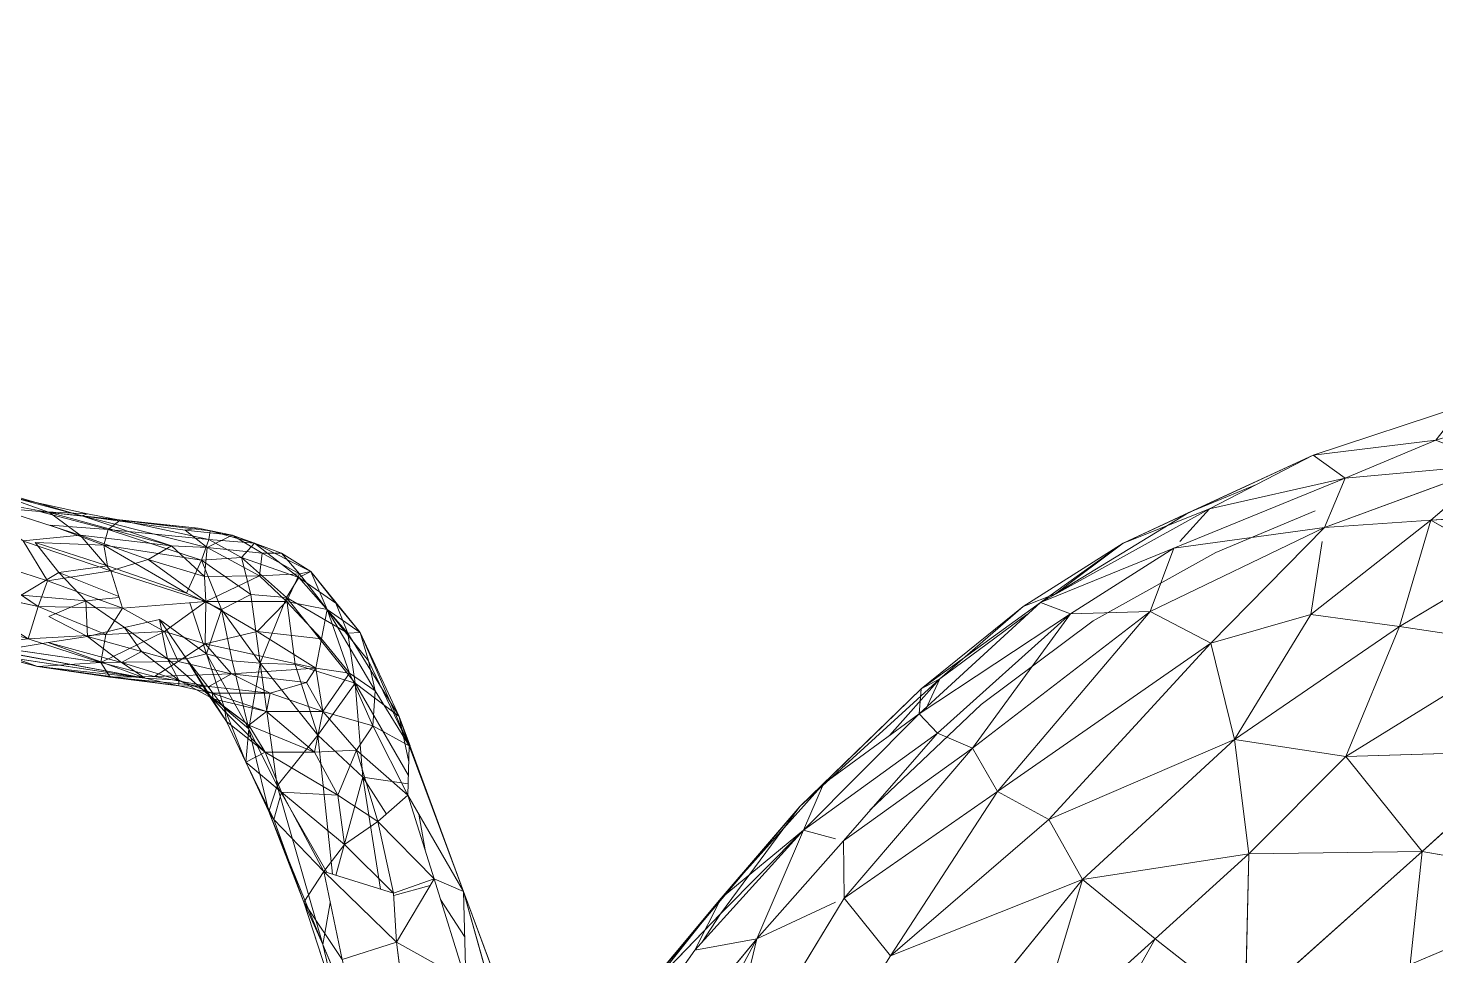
# Model space of a CAD drawing. Header units: inches. Extents: x -1767 to 184, y -1065 to 157.
# Drawn here: x -684.011 to -681.701, y -224.383 to -222.86 of the extents above; entities that cross this region are included whole.
import ezdxf

# ---------------------------------------------------------------- set-up
doc = ezdxf.new("R2010")
doc.units = ezdxf.units.IN
doc.header["$MEASUREMENT"] = 0
for name, color, linetype, lineweight in [('A-DETL-GENF', 92, 'Continuous', 9), ('E-LITE-EQPM', 33, 'Continuous', 9), ('G-IMPT', 8, 'Continuous', 9)]:
    doc.layers.add(name, color=color, linetype=linetype, lineweight=lineweight)

# ---------------------------------------------------------------- blocks, each defined once
blk = doc.blocks.new('flos_pendant16 - flos_pendant - 3D View - _3D__dwg_FLOS_AIM_Pendant_Lamps_dwg-2425-_3D_-5700993-FIRST FLOOR')
at = {"layer": 'G-IMPT'}
for p, q in [((56.6962, -17.5021), (56.1601, -17.667)), ((56.2646, -17.5351), (55.6872, -17.7248)), ((56.2646, -17.5351), (55.6872, -17.7248)), ((56.1601, -17.667), (56.2646, -17.5351)), ((56.1601, -17.667), (55.6872, -17.7248)), ((55.8109, -17.8128), (56.1601, -17.667)), ((55.8109, -17.8128), (56.1601, -17.667)), ((56.391, -17.7605), (56.1601, -17.667)), ((50.8209, -17.9447), (50.1089, -17.6918)), ((55.6872, -17.7248), (54.9559, -18.0629)), ((55.6872, -17.7248), (55.2088, -17.9447)), ((55.6872, -17.7248), (55.2886, -17.931)), ((55.8109, -17.8128), (55.6872, -17.7248)), ((56.391, -17.7605), (55.7312, -18.0025)), ((56.391, -17.7605), (55.8109, -17.8128)), ((55.8109, -17.8128), (56.391, -17.7605)), ((56.1409, -17.975), (56.391, -17.7605)), ((50.9447, -17.9585), (50.4718, -17.821)), ((50.8209, -17.9447), (50.4718, -17.821)), ((55.8109, -17.8128), (55.1511, -18.0822)), ((55.1511, -18.0822), (55.8109, -17.8128)), ((55.8109, -17.8128), (55.2886, -17.931)), ((55.7312, -18.0025), (55.8109, -17.8128)), ((50.9392, -18.0327), (50.4663, -17.8815)), ((50.8209, -17.9447), (50.4663, -17.8815)), ((50.9447, -17.9585), (50.6807, -17.887)), ((50.9667, -17.9502), (50.6807, -17.887)), ((55.4695, -17.8374), (55.2088, -17.9447)), ((50.7825, -17.942), (50.6031, -17.9252)), ((50.7825, -17.942), (50.6031, -17.9252)), ((51.0464, -18.0107), (50.7825, -17.942)), ((51.0931, -17.975), (50.7825, -17.942)), ((50.9667, -17.9502), (50.7825, -17.942)), ((51.2911, -18.0739), (50.8209, -17.9447)), ((50.9447, -17.9585), (50.8209, -17.9447)), ((50.9392, -18.0327), (50.8209, -17.9447)), ((55.2886, -17.931), (54.637, -18.2911)), ((55.2088, -17.9447), (54.6947, -18.2581)), ((54.6947, -18.2581), (55.2088, -17.9447)), ((54.9559, -18.0629), (55.2088, -17.9447)), ((55.2886, -17.931), (54.9723, -18.0565)), ((55.2886, -17.931), (54.9723, -18.0565)), ((55.1745, -18.0565), (55.2886, -17.931)), ((55.3133, -18.0987), (55.6955, -17.9392)), ((56.7649, -17.9365), (56.1409, -17.975)), ((51.0299, -18.0712), (50.8237, -17.9942)), ((51.0464, -18.0107), (50.8237, -17.9942)), ((50.9447, -17.9585), (50.9667, -17.9502)), ((50.9447, -17.9585), (51.0931, -17.975)), ((50.9447, -17.9585), (51.3928, -18.0052)), ((51.4285, -18.0794), (50.9447, -17.9585)), ((51.2911, -18.0739), (50.9447, -17.9585)), ((50.9447, -17.9585), (51.3433, -18.0135)), ((51.0931, -17.975), (50.9667, -17.9502)), ((51.0464, -18.0107), (51.0931, -17.975)), ((51.434, -18.0492), (51.0931, -17.975)), ((51.4395, -18.0162), (51.0931, -17.975)), ((51.0931, -17.975), (51.3928, -18.0052)), ((56.1409, -17.975), (55.679, -18.3379)), ((56.1409, -17.975), (55.679, -18.3379)), ((56.1409, -17.975), (55.7312, -18.0025)), ((55.7312, -18.0025), (56.1409, -17.975)), ((56.0199, -18.3846), (56.1409, -17.975)), ((56.4295, -18.1399), (56.1409, -17.975)), ((50.9392, -18.0327), (50.7192, -18.0547)), ((50.7192, -18.0547), (50.9392, -18.0327)), ((51.2911, -18.0739), (50.9392, -18.0327)), ((51.2003, -18.1262), (50.9392, -18.0327)), ((51.0574, -18.1702), (50.9392, -18.0327)), ((51.0299, -18.0712), (51.0464, -18.0107)), ((51.434, -18.0492), (51.0464, -18.0107)), ((51.4065, -18.1289), (51.0464, -18.0107)), ((51.3433, -18.0135), (51.3928, -18.0052)), ((51.5248, -18.0327), (51.3433, -18.0135)), ((51.4285, -18.0794), (51.3433, -18.0135)), ((51.5248, -18.0327), (51.3928, -18.0052)), ((51.4395, -18.0162), (51.3928, -18.0052)), ((51.434, -18.0492), (51.4065, -18.1289)), ((51.5248, -18.0327), (51.4285, -18.0794)), ((51.434, -18.0492), (51.4395, -18.0162)), ((51.5605, -18.1179), (51.434, -18.0492)), ((51.434, -18.0492), (51.61, -18.0629)), ((51.61, -18.0629), (51.4395, -18.0162)), ((51.5248, -18.0327), (51.4395, -18.0162)), ((51.61, -18.0629), (51.5248, -18.0327)), ((51.5248, -18.0327), (51.7145, -18.1014)), ((51.5248, -18.0327), (51.6402, -18.1014)), ((55.7312, -18.0025), (55.0604, -18.3269)), ((55.0604, -18.3269), (55.7312, -18.0025)), ((55.7312, -18.0025), (55.1511, -18.0822)), ((55.2941, -18.4479), (55.7312, -18.0025)), ((50.777, -18.3076), (50.4608, -18.0932)), ((50.8127, -18.2087), (50.4608, -18.0932)), ((50.4608, -18.0932), (50.8127, -18.2087)), ((50.7192, -18.0547), (50.8127, -18.2087)), ((51.0574, -18.1702), (50.7244, -18.0565)), ((51.0436, -18.1509), (50.766, -18.0602)), ((51.0299, -18.0712), (50.766, -18.0602)), ((50.766, -18.0602), (50.8567, -18.1757)), ((51.0436, -18.1509), (50.766, -18.0602)), ((51.0436, -18.1509), (51.0299, -18.0712)), ((51.3488, -18.2554), (51.0299, -18.0712)), ((51.4065, -18.1289), (51.0299, -18.0712)), ((51.2911, -18.0739), (51.2003, -18.1262)), ((51.4285, -18.0794), (51.2911, -18.0739)), ((51.2911, -18.0739), (51.4175, -18.1922)), ((51.4285, -18.0794), (51.4175, -18.1922)), ((51.6402, -18.1014), (51.4285, -18.0794)), ((51.6292, -18.1894), (51.4285, -18.0794)), ((51.5605, -18.1179), (51.61, -18.0629)), ((51.61, -18.0629), (51.7145, -18.1014)), ((51.7805, -18.1949), (51.61, -18.0629)), ((51.61, -18.0629), (51.8272, -18.1729)), ((51.6402, -18.1014), (51.6292, -18.1894)), ((51.7145, -18.1014), (51.6402, -18.1014)), ((51.7832, -18.1812), (51.6402, -18.1014)), ((51.8272, -18.1729), (51.7145, -18.1014)), ((51.7145, -18.1014), (51.7832, -18.1812)), ((54.9559, -18.0629), (54.571, -18.3076)), ((54.637, -18.2911), (54.9559, -18.0629)), ((55.1511, -18.0822), (54.637, -18.2911)), ((54.9559, -18.0629), (54.6947, -18.2581)), ((55.1511, -18.0822), (54.7525, -18.3351)), ((55.3133, -18.0987), (54.8404, -18.3626)), ((54.9721, -18.0565), (54.9559, -18.0629)), ((55.0604, -18.3269), (55.1511, -18.0822)), ((55.679, -18.3379), (55.7228, -18.0565)), ((55.679, -18.3379), (55.7228, -18.0565)), ((51.0436, -18.1509), (50.8567, -18.1757)), ((51.0436, -18.1509), (51.3488, -18.2554)), ((51.2003, -18.1262), (51.0574, -18.1702)), ((51.423, -18.2884), (51.2003, -18.1262)), ((51.2003, -18.1262), (51.4175, -18.1922)), ((51.423, -18.2884), (51.2003, -18.1262)), ((51.3488, -18.2554), (51.4065, -18.1289)), ((51.5605, -18.1179), (51.4065, -18.1289)), ((51.4835, -18.3186), (51.4065, -18.1289)), ((51.5962, -18.2609), (51.4065, -18.1289)), ((51.7337, -18.2719), (51.5605, -18.1179)), ((51.7805, -18.1949), (51.5605, -18.1179)), ((51.5962, -18.2609), (51.5605, -18.1179)), ((56.4295, -18.1399), (56.0199, -18.3846)), ((50.8567, -18.1757), (50.7116, -18.2633)), ((50.777, -18.3076), (50.8127, -18.2087)), ((51.0574, -18.1702), (50.8127, -18.2087)), ((51.1014, -18.3131), (50.8127, -18.2087)), ((51.0877, -18.2686), (50.8567, -18.1757)), ((50.9612, -18.2856), (50.8567, -18.1757)), ((51.423, -18.2884), (51.0574, -18.1702)), ((51.0574, -18.1702), (51.1014, -18.3131)), ((51.6292, -18.1894), (51.4175, -18.1922)), ((51.423, -18.2884), (51.4175, -18.1922)), ((51.423, -18.2884), (51.6292, -18.1894)), ((51.7832, -18.1812), (51.6292, -18.1894)), ((51.7337, -18.2884), (51.6292, -18.1894)), ((51.7337, -18.2884), (51.7832, -18.1812)), ((51.7337, -18.2719), (51.7805, -18.1949)), ((51.7805, -18.1949), (51.8272, -18.1729)), ((51.9702, -18.4094), (51.7805, -18.1949)), ((51.9234, -18.2939), (51.7805, -18.1949)), ((51.8272, -18.1729), (51.7832, -18.1812)), ((51.8904, -18.3186), (51.7832, -18.1812)), ((52.0169, -18.4066), (51.8272, -18.1729)), ((51.9234, -18.2939), (51.8272, -18.1729)), ((51.8904, -18.3186), (51.8272, -18.1729)), ((50.777, -18.3076), (50.425, -18.2307)), ((50.9612, -18.2856), (50.7123, -18.2638)), ((51.4835, -18.3186), (51.3488, -18.2554)), ((51.4835, -18.3186), (51.5962, -18.2609)), ((51.632, -18.5248), (51.5962, -18.2609)), ((51.7337, -18.2719), (51.5962, -18.2609)), ((54.571, -18.3076), (54.6947, -18.2581)), ((50.7385, -18.4314), (50.777, -18.3076)), ((51.1014, -18.3131), (50.777, -18.3076)), ((51.0381, -18.4149), (50.777, -18.3076)), ((50.9612, -18.2856), (50.8182, -18.3461)), ((51.0889, -18.2726), (50.9612, -18.2856)), ((51.1096, -18.3874), (50.9612, -18.2856)), ((50.9612, -18.2856), (50.9667, -18.4231)), ((51.1014, -18.3131), (51.0381, -18.4149)), ((51.423, -18.2884), (51.1014, -18.3131)), ((51.2636, -18.4039), (51.1014, -18.3131)), ((51.423, -18.2884), (51.2636, -18.4039)), ((51.4258, -18.4891), (51.3612, -18.2931)), ((51.423, -18.2884), (51.4203, -18.4506)), ((51.7337, -18.2884), (51.423, -18.2884)), ((51.423, -18.2884), (51.621, -18.4039)), ((51.4258, -18.4891), (51.4835, -18.3186)), ((51.632, -18.5248), (51.4835, -18.3186)), ((51.5248, -18.5166), (51.4835, -18.3186)), ((51.7337, -18.2884), (51.621, -18.4039)), ((51.632, -18.5248), (51.7337, -18.2719)), ((51.9976, -18.6018), (51.7337, -18.2719)), ((51.7667, -18.5303), (51.7337, -18.2719)), ((51.9702, -18.4094), (51.7337, -18.2719)), ((51.8904, -18.3186), (51.7337, -18.2884)), ((51.7337, -18.2884), (51.8684, -18.4314)), ((51.8904, -18.3186), (51.8684, -18.4314)), ((52.0169, -18.4066), (51.8904, -18.3186)), ((52.0499, -18.5166), (51.8904, -18.3186)), ((52.0746, -18.6321), (51.8904, -18.3186)), ((51.9757, -18.5633), (51.8904, -18.3186)), ((51.9702, -18.4094), (51.9234, -18.2939)), ((52.0169, -18.4066), (51.9234, -18.2939)), ((54.637, -18.2911), (54.1696, -18.72)), ((54.1696, -18.72), (54.637, -18.2911)), ((54.637, -18.2911), (54.1778, -18.6238)), ((54.571, -18.3076), (54.1778, -18.6238)), ((54.571, -18.3076), (54.2493, -18.5853)), ((54.7525, -18.3351), (54.637, -18.2911)), ((50.8182, -18.3461), (50.9667, -18.4231)), ((51.2443, -18.3571), (51.1096, -18.3874)), ((51.4258, -18.4891), (51.2443, -18.3571)), ((51.3488, -18.5083), (51.2443, -18.3571)), ((51.2443, -18.3571), (51.2746, -18.5083)), ((54.7525, -18.3351), (54.1696, -18.72)), ((54.7525, -18.3351), (54.2411, -18.7943)), ((54.5855, -18.3383), (54.2493, -18.5853)), ((55.0604, -18.3269), (54.3758, -18.852)), ((54.3758, -18.852), (54.7525, -18.3351)), ((54.4088, -18.6843), (54.8404, -18.3626)), ((55.0604, -18.3269), (54.472, -19.0197)), ((55.0604, -18.3269), (54.7525, -18.3351)), ((55.2941, -18.4479), (55.0604, -18.3269)), ((55.2941, -18.4479), (55.679, -18.3379)), ((55.3848, -18.819), (55.679, -18.3379)), ((56.0199, -18.3846), (55.679, -18.3379)), ((50.7385, -18.4314), (51.0381, -18.4149)), ((51.0189, -18.5221), (50.7385, -18.4314)), ((50.9667, -18.4231), (50.8154, -18.4451)), ((51.1096, -18.3874), (50.9667, -18.4231)), ((51.1756, -18.4808), (50.9667, -18.4231)), ((50.9667, -18.4231), (51.0986, -18.5221)), ((51.2636, -18.4039), (51.0189, -18.5221)), ((51.0189, -18.5221), (51.0381, -18.4149)), ((51.2636, -18.4039), (51.0381, -18.4149)), ((51.2746, -18.5083), (51.1096, -18.3874)), ((51.1096, -18.3874), (51.1756, -18.4808)), ((51.4203, -18.4506), (51.2636, -18.4039)), ((51.3158, -18.5193), (51.2636, -18.4039)), ((51.621, -18.4039), (51.4203, -18.4506)), ((51.8684, -18.4314), (51.621, -18.4039)), ((51.8464, -18.5441), (51.621, -18.4039)), ((51.8684, -18.4314), (51.8464, -18.5441)), ((51.9757, -18.5633), (51.8684, -18.4314)), ((51.9702, -18.4094), (52.0169, -18.4066)), ((52.1681, -18.731), (51.9702, -18.4094)), ((51.9976, -18.6018), (51.9702, -18.4094)), ((52.1681, -18.731), (52.0169, -18.4066)), ((52.2066, -18.8438), (52.0169, -18.4066)), ((52.0169, -18.4066), (52.0499, -18.5166)), ((56.0199, -18.3846), (55.3848, -18.819)), ((55.8137, -18.885), (56.0199, -18.3846)), ((56.5065, -18.4561), (56.0199, -18.3846)), ((56.0199, -18.3846), (56.5065, -18.4561)), ((50.7742, -18.5386), (50.4388, -18.4506)), ((50.7742, -18.5386), (50.5405, -18.4533)), ((51.0189, -18.5221), (50.5405, -18.4533)), ((50.8154, -18.4451), (50.6202, -18.4781)), ((51.1893, -18.5826), (50.6202, -18.4781)), ((51.1893, -18.5826), (50.8154, -18.4451)), ((50.8154, -18.4451), (51.0986, -18.5221)), ((51.1756, -18.4808), (51.0986, -18.5221)), ((51.2746, -18.5083), (51.1756, -18.4808)), ((51.3186, -18.5908), (51.1756, -18.4808)), ((51.4203, -18.4506), (51.3158, -18.5193)), ((51.522, -18.5661), (51.4203, -18.4506)), ((51.8464, -18.5441), (51.4203, -18.4506)), ((55.2941, -18.4479), (54.472, -19.0197)), ((54.472, -19.0197), (55.2941, -18.4479)), ((54.67, -19.1269), (55.2941, -18.4479)), ((55.3848, -18.819), (55.2941, -18.4479)), ((56.5065, -18.4561), (55.8137, -18.885)), ((55.8137, -18.885), (56.5065, -18.4561)), ((51.1893, -18.5826), (50.6202, -18.4973)), ((50.7742, -18.5386), (50.6202, -18.4973)), ((50.7742, -18.5386), (51.0189, -18.5221)), ((50.7742, -18.5386), (51.0546, -18.5798)), ((51.3186, -18.6128), (50.7742, -18.5386)), ((51.1893, -18.5826), (50.7742, -18.5386)), ((51.3158, -18.5193), (51.0189, -18.5221)), ((51.2251, -18.5771), (51.0189, -18.5221)), ((51.0189, -18.5221), (51.0546, -18.5798)), ((51.3186, -18.5908), (51.0986, -18.5221)), ((51.1893, -18.5826), (51.0986, -18.5221)), ((51.2251, -18.5771), (51.3158, -18.5193)), ((51.4313, -18.6458), (51.2746, -18.5083)), ((51.2746, -18.5083), (51.4505, -18.6623)), ((51.3488, -18.5083), (51.2746, -18.5083)), ((51.2746, -18.5083), (51.3186, -18.5908)), ((51.522, -18.5661), (51.3158, -18.5193)), ((51.4258, -18.4891), (51.3488, -18.5083)), ((51.5028, -18.7503), (51.3488, -18.5083)), ((51.4945, -18.698), (51.3488, -18.5083)), ((51.3488, -18.5083), (51.4313, -18.6458)), ((51.588, -18.7778), (51.4258, -18.4891)), ((51.4258, -18.4891), (51.5248, -18.5166)), ((51.4258, -18.4891), (51.4945, -18.698)), ((51.632, -18.5248), (51.5248, -18.5166)), ((51.588, -18.7778), (51.5248, -18.5166)), ((51.632, -18.5248), (51.588, -18.7778)), ((51.698, -18.9977), (51.632, -18.5248)), ((51.632, -18.5248), (51.8547, -18.8025)), ((51.632, -18.5248), (51.7667, -18.5303)), ((51.9976, -18.6018), (51.7667, -18.5303)), ((51.8547, -18.8025), (51.7667, -18.5303)), ((52.2066, -18.8438), (52.0499, -18.5166)), ((52.0499, -18.5166), (52.0746, -18.6321)), ((51.2251, -18.5771), (51.0546, -18.5798)), ((51.3186, -18.6128), (51.0546, -18.5798)), ((51.434, -18.6156), (51.0546, -18.5798)), ((51.3186, -18.5908), (51.1893, -18.5826)), ((51.3186, -18.6128), (51.1893, -18.5826)), ((51.522, -18.5661), (51.2251, -18.5771)), ((51.434, -18.6156), (51.2251, -18.5771)), ((51.4505, -18.6623), (51.3186, -18.5908)), ((51.3186, -18.5908), (51.4478, -18.6403)), ((51.3186, -18.5908), (51.3186, -18.6128)), ((51.522, -18.5661), (51.434, -18.6156)), ((51.522, -18.5661), (51.8464, -18.5441)), ((51.8107, -18.5991), (51.522, -18.5661)), ((51.6705, -18.6403), (51.522, -18.5661)), ((51.8107, -18.5991), (51.8464, -18.5441)), ((51.8739, -18.7118), (51.8464, -18.5441)), ((51.9757, -18.5633), (51.8464, -18.5441)), ((51.8739, -18.7118), (51.9757, -18.5633)), ((52.0664, -18.7668), (51.9757, -18.5633)), ((52.0746, -18.6321), (51.9757, -18.5633)), ((53.7105, -19.0774), (54.2493, -18.5853)), ((54.2493, -18.5853), (54.0556, -18.8034)), ((54.0556, -18.8034), (54.2493, -18.5853)), ((54.1778, -18.6238), (54.2493, -18.5853)), ((54.2493, -18.5853), (54.1957, -18.7028)), ((54.1957, -18.7028), (54.2493, -18.5853)), ((51.4478, -18.6403), (51.3186, -18.6128)), ((51.434, -18.6156), (51.3186, -18.6128)), ((51.5028, -18.7503), (51.4313, -18.6458)), ((51.4313, -18.6458), (51.4505, -18.6623)), ((51.4313, -18.6458), (51.588, -18.764)), ((51.6512, -18.8685), (51.4313, -18.6458)), ((51.6705, -18.6403), (51.434, -18.6156)), ((51.4478, -18.6403), (51.434, -18.6156)), ((51.6705, -18.6403), (51.4478, -18.6403)), ((51.4505, -18.6623), (51.4478, -18.6403)), ((51.6567, -18.7118), (51.4478, -18.6403)), ((51.6705, -18.6403), (51.6567, -18.7118)), ((51.8107, -18.5991), (51.6705, -18.6403)), ((51.8739, -18.7118), (51.6705, -18.6403)), ((51.8739, -18.7118), (51.8107, -18.5991)), ((51.9976, -18.6018), (51.8547, -18.8025)), ((52.2033, -18.9579), (51.9976, -18.6018)), ((52.0279, -18.9647), (51.9976, -18.6018)), ((52.1681, -18.731), (51.9976, -18.6018)), ((52.0664, -18.7668), (52.0746, -18.6321)), ((52.2066, -18.8438), (52.0746, -18.6321)), ((54.1778, -18.6238), (53.7105, -19.0774)), ((53.8475, -18.9445), (54.1778, -18.6238)), ((54.1696, -18.72), (54.1778, -18.6238)), ((51.4505, -18.6623), (51.588, -18.764)), ((51.4505, -18.6623), (51.6567, -18.7118)), ((51.577, -18.907), (51.4945, -18.698)), ((51.588, -18.7778), (51.4945, -18.698)), ((51.5028, -18.7503), (51.4945, -18.698)), ((51.4945, -18.698), (51.588, -18.7778)), ((54.4088, -18.6843), (53.9799, -19.0912)), ((51.577, -18.907), (51.5028, -18.7503)), ((51.6512, -18.8685), (51.5028, -18.7503)), ((51.6567, -18.7118), (51.588, -18.764)), ((51.8409, -18.8685), (51.6567, -18.7118)), ((51.8739, -18.7118), (51.6567, -18.7118)), ((51.8409, -18.8685), (51.8739, -18.7118)), ((52.0031, -18.8602), (51.8739, -18.7118)), ((52.0664, -18.7668), (51.8739, -18.7118)), ((52.4155, -19.4046), (52.1681, -18.731)), ((52.2094, -18.8438), (52.1681, -18.731)), ((52.2048, -18.9054), (52.1681, -18.731)), ((52.1681, -18.731), (52.2066, -18.8438)), ((54.1696, -18.72), (53.7242, -19.1682)), ((54.1696, -18.72), (53.8012, -18.9895)), ((54.2411, -18.7943), (54.1696, -18.72)), ((51.577, -18.907), (51.588, -18.7778)), ((51.6512, -18.8685), (51.588, -18.764)), ((51.8409, -18.8685), (51.588, -18.764)), ((51.698, -18.9977), (51.588, -18.7778)), ((51.665, -19.0967), (51.588, -18.7778)), ((51.698, -18.9977), (51.8547, -18.8025)), ((51.9113, -19.3382), (51.8547, -18.8025)), ((52.0279, -18.9647), (51.8547, -18.8025)), ((52.0031, -18.8602), (52.0664, -18.7668)), ((52.2066, -18.8438), (52.0664, -18.7668)), ((52.2011, -19.0335), (52.0664, -18.7668)), ((54.2411, -18.7943), (53.7242, -19.1682)), ((53.8782, -19.2094), (54.2411, -18.7943)), ((53.8782, -19.2094), (54.2411, -18.7943)), ((54.3758, -18.852), (54.2411, -18.7943)), ((54.3758, -18.852), (54.2411, -18.7943)), ((52.0031, -18.8602), (51.8409, -18.8685)), ((52.0031, -18.8602), (51.9317, -19.0335)), ((52.0856, -19.1352), (52.0031, -18.8602)), ((52.2011, -19.0335), (52.0031, -18.8602)), ((52.2066, -18.8438), (52.2011, -19.0335)), ((52.4155, -19.4046), (52.2066, -18.8438)), ((54.3758, -18.852), (53.8782, -19.2094)), ((54.3758, -18.852), (53.8809, -19.4294)), ((54.3758, -18.852), (53.8809, -19.4294)), ((54.472, -19.0197), (54.3758, -18.852)), ((55.3848, -18.819), (54.67, -19.1269)), ((55.3848, -18.819), (54.67, -19.1269)), ((55.3848, -18.819), (54.7992, -19.3579)), ((54.7992, -19.3579), (55.3848, -18.819)), ((55.8137, -18.885), (55.3848, -18.819)), ((55.4398, -19.2589), (55.3848, -18.819)), ((56.534, -18.863), (55.8137, -18.885)), ((56.1079, -19.2506), (56.534, -18.863)), ((51.577, -18.907), (51.6512, -18.8685)), ((51.577, -18.907), (51.665, -19.0967)), ((51.577, -18.907), (51.7145, -19.0225)), ((51.577, -18.907), (51.6842, -19.1269)), ((51.6512, -18.8685), (51.7145, -19.0225)), ((51.6512, -18.8685), (51.9317, -19.0335)), ((51.6512, -18.8685), (51.8409, -18.8685)), ((51.9317, -19.0335), (51.8409, -18.8685)), ((55.8137, -18.885), (55.4398, -19.2589)), ((55.8137, -18.885), (55.4398, -19.2589)), ((56.1079, -19.2506), (55.8137, -18.885)), ((51.924, -19.3421), (52.0279, -18.9647)), ((52.0962, -19.3948), (52.0279, -18.9647)), ((52.1181, -19.1066), (52.0279, -18.9647)), ((52.2024, -18.9893), (52.0279, -18.9647)), ((51.698, -18.9977), (51.665, -19.0967)), ((51.7145, -19.0225), (51.6842, -19.1269)), ((51.8739, -19.6081), (51.698, -18.9977)), ((51.8907, -19.3319), (51.698, -18.9977)), ((51.7145, -19.0225), (51.8767, -19.3276)), ((51.7145, -19.0225), (51.9564, -19.2232)), ((51.7145, -19.0225), (51.9317, -19.0335)), ((53.8012, -18.9895), (53.408, -19.4294)), ((53.7242, -19.1682), (53.8012, -18.9895)), ((54.472, -19.0197), (53.8809, -19.4294)), ((53.8809, -19.4294), (54.472, -19.0197)), ((54.0596, -19.652), (54.472, -19.0197)), ((54.67, -19.1269), (54.472, -19.0197)), ((54.472, -19.0197), (54.67, -19.1269)), ((52.0856, -19.1352), (51.9317, -19.0335)), ((51.9564, -19.2232), (51.9317, -19.0335)), ((52.0856, -19.1352), (52.2011, -19.0335)), ((52.4155, -19.4046), (52.2011, -19.0335)), ((52.3028, -19.3551), (52.2011, -19.0335)), ((53.7105, -19.0774), (53.0451, -19.8637)), ((53.7105, -19.0774), (53.4053, -19.4898)), ((53.408, -19.4294), (53.7105, -19.0774)), ((51.7997, -19.4458), (51.665, -19.0967)), ((51.8739, -19.6081), (51.665, -19.0967)), ((51.665, -19.0967), (51.6842, -19.1269)), ((51.7997, -19.4458), (51.6842, -19.1269)), ((51.8767, -19.3276), (51.6842, -19.1269)), ((52.0856, -19.1352), (51.9564, -19.2232)), ((52.3028, -19.3551), (52.0856, -19.1352)), ((52.0856, -19.1352), (52.1461, -19.4101)), ((52.2678, -19.2444), (52.2434, -19.1066)), ((52.2434, -19.1066), (52.2678, -19.2444)), ((54.67, -19.1269), (54.0596, -19.652)), ((54.67, -19.1269), (54.0596, -19.652)), ((54.7992, -19.3579), (54.67, -19.1269)), ((54.67, -19.1269), (54.7992, -19.3579)), ((53.7242, -19.1682), (53.3063, -19.6301)), ((53.7247, -19.1682), (53.4053, -19.4898)), ((53.7242, -19.1682), (53.408, -19.4294)), ((53.5455, -19.5861), (53.7242, -19.1682)), ((53.8475, -19.2012), (53.7242, -19.1682)), ((51.8767, -19.3276), (51.9564, -19.2232)), ((52.1461, -19.4101), (51.9564, -19.2232)), ((53.8782, -19.2094), (53.5455, -19.5861)), ((53.5455, -19.5861), (53.8782, -19.2094)), ((53.8809, -19.4294), (53.8782, -19.2094)), ((55.4398, -19.2589), (54.7992, -19.3579)), ((55.4398, -19.2589), (55.0796, -19.5861)), ((56.1079, -19.2506), (55.426, -19.8582)), ((55.426, -19.8582), (55.4398, -19.2589)), ((56.1079, -19.2506), (55.4398, -19.2589)), ((56.0611, -19.685), (56.1079, -19.2506)), ((56.8007, -19.3716), (56.1079, -19.2506)), ((51.7997, -19.4458), (51.8767, -19.3276)), ((52.1571, -19.5998), (51.8767, -19.3276)), ((51.9482, -19.6658), (51.8767, -19.3276)), ((51.8767, -19.3276), (52.1461, -19.4101)), ((52.3028, -19.3551), (52.1461, -19.4101)), ((52.1571, -19.5998), (52.3028, -19.3551)), ((52.4155, -19.4046), (52.3028, -19.3551)), ((52.4238, -19.7483), (52.3028, -19.3551)), ((52.1467, -19.4198), (52.2873, -19.3811)), ((52.2873, -19.3811), (52.1467, -19.4198)), ((52.674, -20.1029), (52.4155, -19.4046)), ((52.6135, -20.1112), (52.4155, -19.4046)), ((52.4155, -19.4046), (52.4225, -19.6931)), ((54.7992, -19.3579), (54.0596, -19.652)), ((54.0596, -19.652), (54.7992, -19.3579)), ((54.7992, -19.3579), (54.1916, -20.1057)), ((54.6012, -20.0177), (54.7992, -19.3579)), ((55.0796, -19.5861), (54.7992, -19.3579)), ((56.8007, -19.3716), (56.0611, -19.685)), ((51.9289, -19.839), (51.7997, -19.4458)), ((51.8739, -19.6081), (51.7997, -19.4458)), ((51.7997, -19.4458), (51.9482, -19.6658)), ((51.8739, -19.6081), (51.9021, -19.4481)), ((52.1571, -19.5998), (52.1461, -19.4101)), ((52.4197, -19.5773), (52.3273, -19.4346)), ((52.4197, -19.5773), (52.3273, -19.4346)), ((53.408, -19.4294), (52.9269, -20.0342)), ((53.408, -19.4294), (53.0451, -19.8637)), ((53.3063, -19.6301), (53.408, -19.4294)), ((53.386, -20.2459), (53.8809, -19.4294)), ((53.8475, -19.445), (53.5455, -19.5861)), ((54.0596, -19.652), (53.8809, -19.4294)), ((53.0451, -19.8637), (53.4053, -19.4898)), ((53.4053, -19.4898), (53.3327, -19.6009)), ((52.0141, -19.9435), (51.8739, -19.6081)), ((51.9289, -19.839), (51.8739, -19.6081)), ((52.1571, -19.5998), (51.9482, -19.6658)), ((52.1983, -19.9242), (52.1571, -19.5998)), ((52.4238, -19.7483), (52.1571, -19.5998)), ((52.4238, -19.7483), (52.1571, -19.5998)), ((53.0341, -20.5401), (53.5455, -19.5861)), ((53.0341, -20.5401), (53.5455, -19.5861)), ((53.5455, -19.5861), (53.1716, -20.037)), ((53.5455, -19.5861), (53.3063, -19.6301)), ((53.5455, -19.5861), (53.3063, -19.6301)), ((53.386, -20.2459), (53.5455, -19.5861)), ((53.386, -20.2459), (53.5455, -19.5861)), ((54.5325, -20.5566), (55.0796, -19.5861)), ((55.0796, -19.5861), (54.6012, -20.0177)), ((55.426, -19.8582), (55.0796, -19.5861)), ((53.3063, -19.6301), (52.9736, -20.1002))]:
    blk.add_line(p, q, dxfattribs=at)
at = {"layer": 'G-IMPT', "flags": 128}
for points in [[(55.2088, -17.9447), (54.9559, -18.0629), (55.6872, -17.7248), (56.1601, -17.667)], [(51.4285, -18.0794), (51.4175, -18.1922), (51.2003, -18.1262), (50.9392, -18.0327), (50.8209, -17.9447), (50.1089, -17.6918)], [(55.6872, -17.7248), (55.2088, -17.9447), (55.4695, -17.8374)], [(56.391, -17.7605), (55.7312, -18.0025), (55.8109, -17.8128)], [(56.4295, -18.1399), (56.1409, -17.975), (56.391, -17.7605)], [(50.4766, -17.8224), (50.9447, -17.9585), (51.2911, -18.0739), (51.4285, -18.0794), (50.9447, -17.9585)], [(51.423, -18.2884), (51.6292, -18.1894), (51.4285, -18.0794), (51.5248, -18.0327), (51.3433, -18.0135), (50.9447, -17.9585), (51.0931, -17.975), (50.9667, -17.9502), (50.6807, -17.887), (50.4796, -17.8235)], [(50.4663, -17.8815), (50.9392, -18.0327), (51.0574, -18.1702), (50.8127, -18.2087), (50.7192, -18.0547)], [(50.8209, -17.9447), (50.4663, -17.8815), (50.7192, -18.0547)], [(50.8209, -17.9447), (50.9447, -17.9585), (50.6807, -17.887)], [(51.3928, -18.0052), (50.9447, -17.9585), (50.9667, -17.9502), (50.7825, -17.942), (51.0464, -18.0107), (50.8237, -17.9942)], [(50.7825, -17.942), (51.0931, -17.975), (51.4395, -18.0162), (51.61, -18.0629), (51.7805, -18.1949)], [(51.621, -18.4039), (51.4203, -18.4506), (51.2636, -18.4039), (51.0381, -18.4149), (51.1014, -18.3131), (51.2636, -18.4039), (51.423, -18.2884), (51.1014, -18.3131), (51.0574, -18.1702), (51.2003, -18.1262), (51.2911, -18.0739), (50.8209, -17.9447)], [(55.7312, -18.0025), (55.1511, -18.0822), (55.0604, -18.3269), (54.7525, -18.3351), (55.1511, -18.0822), (54.637, -18.2911), (55.2886, -17.931), (55.1745, -18.0565)], [(56.7649, -17.9365), (56.1409, -17.975), (56.0199, -18.3846), (55.8137, -18.885)], [(50.8237, -17.9942), (51.0299, -18.0712), (50.766, -18.0602)], [(51.434, -18.0492), (51.0464, -18.0107), (51.4065, -18.1289), (51.0299, -18.0712), (51.0464, -18.0107), (51.0931, -17.975), (51.3928, -18.0052), (51.3433, -18.0135), (51.4285, -18.0794), (51.6402, -18.1014)], [(51.61, -18.0629), (51.434, -18.0492), (51.0931, -17.975)], [(50.9392, -18.0327), (51.2911, -18.0739), (51.4175, -18.1922)], [(51.5248, -18.0327), (51.3928, -18.0052), (51.4395, -18.0162)], [(51.8272, -18.1729), (51.61, -18.0629), (51.5605, -18.1179), (51.434, -18.0492), (51.4065, -18.1289), (51.5605, -18.1179), (51.7337, -18.2719), (51.9976, -18.6018), (52.2033, -18.9579)], [(51.7145, -18.1014), (51.8272, -18.1729), (51.7832, -18.1812), (51.8904, -18.3186), (51.7337, -18.2884), (51.7832, -18.1812), (51.6402, -18.1014), (51.7145, -18.1014), (51.5248, -18.0327), (51.6402, -18.1014), (51.6292, -18.1894), (51.7832, -18.1812), (51.7145, -18.1014), (51.61, -18.0629), (51.5248, -18.0327), (51.4395, -18.0162), (51.434, -18.0492)], [(55.7312, -18.0025), (55.2941, -18.4479), (55.3848, -18.819), (55.4398, -19.2589), (55.0796, -19.5861)], [(50.4608, -18.0932), (50.777, -18.3076), (50.425, -18.2307)], [(50.7116, -18.2633), (50.8567, -18.1757), (50.766, -18.0602)], [(50.7244, -18.0565), (51.0574, -18.1702), (51.423, -18.2884), (51.4203, -18.4506), (51.3158, -18.5193), (51.522, -18.5661), (51.4203, -18.4506), (51.8464, -18.5441), (51.621, -18.4039), (51.7337, -18.2884), (51.6292, -18.1894), (51.4175, -18.1922), (51.423, -18.2884), (51.621, -18.4039), (51.8684, -18.4314)], [(51.3488, -18.2554), (51.0299, -18.0712), (51.0436, -18.1509)], [(54.9721, -18.0565), (54.9559, -18.0629), (54.637, -18.2911), (54.7525, -18.3351), (54.1696, -18.72)], [(54.571, -18.3076), (54.9559, -18.0629), (54.6947, -18.2581), (54.571, -18.3076), (54.1778, -18.6238), (54.637, -18.2911)], [(50.8567, -18.1757), (51.0436, -18.1509), (51.3488, -18.2554), (51.4065, -18.1289), (51.5962, -18.2609), (51.5605, -18.1179), (51.7805, -18.1949), (51.8272, -18.1729), (52.0169, -18.4066), (51.9702, -18.4094), (51.7337, -18.2719), (51.632, -18.5248), (51.698, -18.9977), (51.588, -18.7778), (51.632, -18.5248), (51.5248, -18.5166), (51.4258, -18.4891)], [(51.3488, -18.2554), (51.4835, -18.3186), (51.4258, -18.4891), (51.588, -18.7778), (51.5248, -18.5166), (51.4835, -18.3186), (51.4065, -18.1289)], [(56.4295, -18.1399), (56.0199, -18.3846), (55.3848, -18.819), (55.8137, -18.885)], [(50.777, -18.3076), (51.1014, -18.3131), (50.8127, -18.2087), (50.777, -18.3076)], [(51.0986, -18.5221), (51.1894, -18.5826), (51.3186, -18.6128), (51.4478, -18.6403), (51.4505, -18.6623), (51.4313, -18.6458), (51.2746, -18.5083), (51.4505, -18.6623), (51.3186, -18.5908), (51.2746, -18.5083), (51.1756, -18.4808), (51.1096, -18.3874), (50.9612, -18.2856), (50.8567, -18.1757), (51.0877, -18.2686)], [(52.2048, -18.9054), (52.1681, -18.731), (51.9976, -18.6018), (51.9702, -18.4094), (51.9234, -18.2939), (51.8272, -18.1729), (51.8904, -18.3186), (51.8684, -18.4314), (51.9757, -18.5633), (51.8464, -18.5441), (51.8684, -18.4314), (51.7337, -18.2884), (51.423, -18.2884)], [(52.1681, -18.731), (51.9702, -18.4094), (51.7805, -18.1949), (51.7337, -18.2719), (51.5962, -18.2609), (51.4835, -18.3186), (51.632, -18.5248), (51.5962, -18.2609)], [(51.8464, -18.5441), (51.522, -18.5661), (51.8107, -18.5991), (51.8739, -18.7118), (51.9757, -18.5633), (52.0746, -18.6321), (52.0499, -18.5166), (52.0169, -18.4066), (51.9234, -18.2939), (51.7805, -18.1949)], [(50.5405, -18.4533), (50.7742, -18.5386), (50.4388, -18.4506), (50.0566, -18.3241), (50.1364, -18.3104), (50.0484, -18.2334)], [(51.1096, -18.3874), (50.9667, -18.4231), (50.8154, -18.4451), (50.6202, -18.4781), (51.1894, -18.5826), (50.7742, -18.5386), (51.0189, -18.5221), (50.7385, -18.4314), (50.2161, -18.2691)], [(51.3186, -18.5908), (51.3186, -18.6128), (51.0546, -18.5798), (51.2251, -18.5771), (51.3158, -18.5193), (51.0189, -18.5221), (50.5405, -18.4533), (50.7385, -18.4314), (50.425, -18.2307)], [(51.1894, -18.5826), (51.3186, -18.5908), (51.0986, -18.5221), (50.9667, -18.4231), (50.9612, -18.2856), (50.7123, -18.2638)], [(51.0381, -18.4149), (50.7385, -18.4314), (50.777, -18.3076)], [(50.777, -18.3076), (51.0381, -18.4149), (51.0189, -18.5221), (51.2636, -18.4039), (51.3158, -18.5193)], [(51.0889, -18.2726), (50.9612, -18.2856), (50.8182, -18.3461), (50.9667, -18.4231), (51.1756, -18.4808)], [(51.2443, -18.3571), (51.4258, -18.4891), (51.4945, -18.698), (51.577, -18.907), (51.5028, -18.7503), (51.4313, -18.6458), (51.3488, -18.5083), (51.4258, -18.4891), (51.3612, -18.2931)], [(51.9976, -18.6018), (51.7667, -18.5303), (51.632, -18.5248), (51.8547, -18.8025), (51.7667, -18.5303), (51.7337, -18.2719)], [(52.2011, -19.0335), (52.4155, -19.4046), (52.2066, -18.8438), (52.0499, -18.5166), (51.8904, -18.3186), (51.9757, -18.5633), (52.0664, -18.7668), (52.2066, -18.8438)], [(52.0169, -18.4066), (51.8904, -18.3186), (52.0746, -18.6321), (52.2066, -18.8438), (52.0169, -18.4066), (52.1681, -18.731), (52.2094, -18.8438)], [(53.7105, -19.0774), (54.1778, -18.6238), (54.2493, -18.5853), (54.571, -18.3076)], [(51.2746, -18.5083), (51.1096, -18.3874), (51.2443, -18.3571)], [(54.5855, -18.3383), (54.2493, -18.5853), (53.7105, -19.0774), (53.0451, -19.8637), (53.408, -19.4294), (52.9269, -20.0342), (53.2471, -19.6931)], [(54.2411, -18.7943), (54.7525, -18.3351), (54.3758, -18.852)], [(55.2941, -18.4478), (55.0604, -18.3269), (54.3758, -18.852)], [(54.3758, -18.852), (54.472, -19.0197), (55.0604, -18.3269)], [(55.679, -18.3379), (55.2941, -18.4479), (54.67, -19.1269)], [(55.3848, -18.819), (55.679, -18.3379), (56.0199, -18.3846)], [(50.6202, -18.4973), (51.1894, -18.5826), (50.8154, -18.4451), (51.0986, -18.5221), (51.1756, -18.4808), (51.3186, -18.5908), (51.4478, -18.6403), (51.6705, -18.6403)], [(50.6202, -18.4781), (50.6202, -18.4973), (50.7742, -18.5386)], [(51.2251, -18.5771), (51.0189, -18.5221), (51.0546, -18.5798), (51.434, -18.6156), (51.3186, -18.6128), (50.7742, -18.5386), (51.0546, -18.5798)], [(52.0746, -18.6321), (52.0664, -18.7668), (51.8739, -18.7118), (51.8409, -18.8685), (51.588, -18.764), (51.6512, -18.8685), (51.5028, -18.7503), (51.3488, -18.5083), (51.4945, -18.698), (51.5028, -18.7503)], [(51.6512, -18.8685), (51.4313, -18.6458), (51.588, -18.764), (51.6567, -18.7118), (51.8409, -18.8685), (51.6512, -18.8685), (51.7145, -19.0225), (51.577, -18.907), (51.6512, -18.8685), (51.9317, -19.0335), (52.0031, -18.8602), (52.0664, -18.7668), (52.2011, -19.0335), (52.0031, -18.8602), (51.8409, -18.8685), (51.9317, -19.0335), (51.9564, -19.2232), (51.7145, -19.0225), (51.9317, -19.0335), (52.0856, -19.1352), (52.0031, -18.8602), (51.8739, -18.7118), (51.6567, -18.7118), (51.4478, -18.6403), (51.434, -18.6156), (51.2251, -18.5771), (51.522, -18.5661)], [(51.588, -18.764), (51.4505, -18.6623), (51.6567, -18.7118), (51.6705, -18.6403), (51.8739, -18.7118), (51.8464, -18.5441), (51.8107, -18.5991), (51.6705, -18.6403), (51.522, -18.5661), (51.434, -18.6156), (51.6705, -18.6403)], [(51.9113, -19.3382), (51.8547, -18.8025), (51.9976, -18.6018), (52.0279, -18.9647), (51.8547, -18.8025), (51.698, -18.9977), (51.8907, -19.3319)], [(54.1696, -18.72), (54.1778, -18.6238), (53.8475, -18.9445)], [(52.2095, -18.8438), (52.1681, -18.731), (52.2066, -18.8438), (52.2011, -19.0335)], [(54.2411, -18.7943), (54.1696, -18.72), (53.7242, -19.1682), (53.8012, -18.9895), (54.1696, -18.72)], [(51.577, -18.907), (51.588, -18.7778), (51.665, -19.0967), (51.577, -18.907), (51.6842, -19.1269)], [(53.5455, -19.5861), (53.7242, -19.1682), (54.2411, -18.7943)], [(53.8809, -19.4294), (53.8782, -19.2094), (54.3758, -18.852)], [(56.534, -18.863), (55.8137, -18.885), (56.1079, -19.2506), (56.534, -18.863)], [(51.924, -19.3421), (52.0279, -18.9647), (52.1181, -19.1066)], [(52.0962, -19.3948), (52.0279, -18.9647), (52.2024, -18.9893)], [(51.9564, -19.2232), (52.1461, -19.4101), (51.8767, -19.3276), (51.7997, -19.4458), (51.665, -19.0967), (51.698, -18.9977), (51.8739, -19.6081), (51.9021, -19.4481)], [(52.1571, -19.5998), (51.9482, -19.6658), (52.0609, -20.0919), (51.9289, -19.839), (51.8739, -19.6081), (51.665, -19.0967), (51.6842, -19.1269), (51.7145, -19.0225), (51.8767, -19.3276)], [(53.3448, -20.7958), (54.0596, -19.652), (54.472, -19.0197)], [(53.8012, -18.9895), (53.408, -19.4294), (53.7105, -19.0774), (53.4053, -19.4898), (53.7247, -19.1682)], [(52.1461, -19.4101), (52.3028, -19.3551), (52.2011, -19.0335), (52.0856, -19.1352), (51.9564, -19.2232), (51.8767, -19.3276), (51.9482, -19.6658), (51.7997, -19.4458), (51.9289, -19.839), (51.9451, -19.6931)], [(52.3613, -21.0448), (52.1489, -20.4466), (52.2423, -20.6583), (52.0141, -19.9435), (51.8739, -19.6081), (51.7997, -19.4458), (51.6842, -19.1269), (51.8767, -19.3276), (52.1571, -19.5998), (52.1461, -19.4101), (52.0856, -19.1352), (52.3028, -19.3551), (52.4155, -19.4046), (52.4225, -19.6931)], [(53.0451, -19.8637), (52.7042, -20.3724), (52.9269, -20.0342), (52.9737, -20.1002), (53.3063, -19.6301), (53.7242, -19.1682), (53.8475, -19.2012)], [(53.3063, -19.6301), (53.408, -19.4294), (53.7242, -19.1682)], [(55.4398, -19.2589), (54.7992, -19.3579), (54.1916, -20.1057)], [(55.426, -19.8582), (56.1079, -19.2506), (55.4398, -19.2589), (55.426, -19.8582), (54.5737, -21.0432)], [(56.8007, -19.3716), (56.1079, -19.2506), (56.0611, -19.685), (56.8007, -19.3716)], [(52.1983, -19.9242), (52.1571, -19.5998), (52.3028, -19.3551), (52.4238, -19.7483)], [(52.4155, -19.4046), (52.674, -20.1029), (52.7229, -20.3005)], [(52.7044, -20.3724), (52.6135, -20.1112), (52.4155, -19.4046)], [(55.0796, -19.5861), (54.7992, -19.3579), (54.6012, -20.0177)], [(53.0341, -20.5401), (53.1716, -20.037), (53.5455, -19.5861), (53.8475, -19.445)], [(54.0596, -19.652), (53.8809, -19.4294), (53.386, -20.2459)], [(52.619, -20.6033), (52.9269, -20.0342), (53.0451, -19.8637), (53.4053, -19.4898), (53.3327, -19.6009)], [(54.0019, -20.8205), (54.6012, -20.0177), (55.0796, -19.5861)], [(55.426, -19.8582), (55.0796, -19.5861), (54.5325, -20.5566), (54.0211, -21.2961)]]:
    blk.add_lwpolyline(points, dxfattribs=at)
for points in [[(55.8109, -17.8128), (55.6872, -17.7248), (55.2886, -17.931)], [(51.3488, -18.5083), (51.2443, -18.3571), (51.2746, -18.5083)]]:
    blk.add_lwpolyline(points, close=True, dxfattribs=at)
blk = doc.blocks.new('flos_pendant16 - flos_pendant - 3D View - _3D__dwg-5700992-FIRST FLOOR')
at = {"xscale": 0.426201584994806, "yscale": 0.426201584994806, "zscale": 0.426201584994806}
blk.add_blockref('flos_pendant16 - flos_pendant - 3D View - _3D__dwg_FLOS_AIM_Pendant_Lamps_dwg-2425-_3D_-5700993-FIRST FLOOR', (0.7054, -0.3763), dxfattribs=at)
blk = doc.blocks.new('flos_pendant16 - flos_pendant16 2-5682999-FIRST FLOOR')
blk.add_blockref('flos_pendant16 - flos_pendant - 3D View - _3D__dwg-5700992-FIRST FLOOR', (0, 0))

msp = doc.modelspace()

# ---------------------------------------------------------------- hatches: boundary and pattern name
at = {"layer": 'A-DETL-GENF'}
h = msp.add_hatch(dxfattribs=at)
h.set_pattern_fill('FP1_12', style=0, pattern_type=2)
h.set_pattern_definition([(0, (0, 0), (0, 6), [])])
h.paths.add_polyline_path([(-850.187, -314.9479), (-830.0626, -314.9479), (-830.0626, -299.7935), (-556.7791, -299.7935), (-556.7791, -106.8365), (-967.9152, -51.6245), (-967.9152, -314.9479), (-962.3651, -314.9479), (-962.3651, -308.8001), (-932.3651, -308.8001), (-932.3651, -314.9479), (-853.937, -314.9479)], flags=0)
h.paths.add_polyline_path([(-751.7044, -218.2571), (-751.7044, -218.257), (-751.6517, -218.2502)], flags=0)
h.paths.add_polyline_path([(-801.0716, -213.4245), (-801.0716, -213.4244), (-801.0102, -213.4245)], flags=0)

# ---------------------------------------------------------------- block references
at = {"layer": 'E-LITE-EQPM'}
msp.add_blockref('flos_pendant16 - flos_pendant16 2-5682999-FIRST FLOOR', (-706.3416, -215.6305), dxfattribs=at)

doc.saveas('drawing.dxf')
